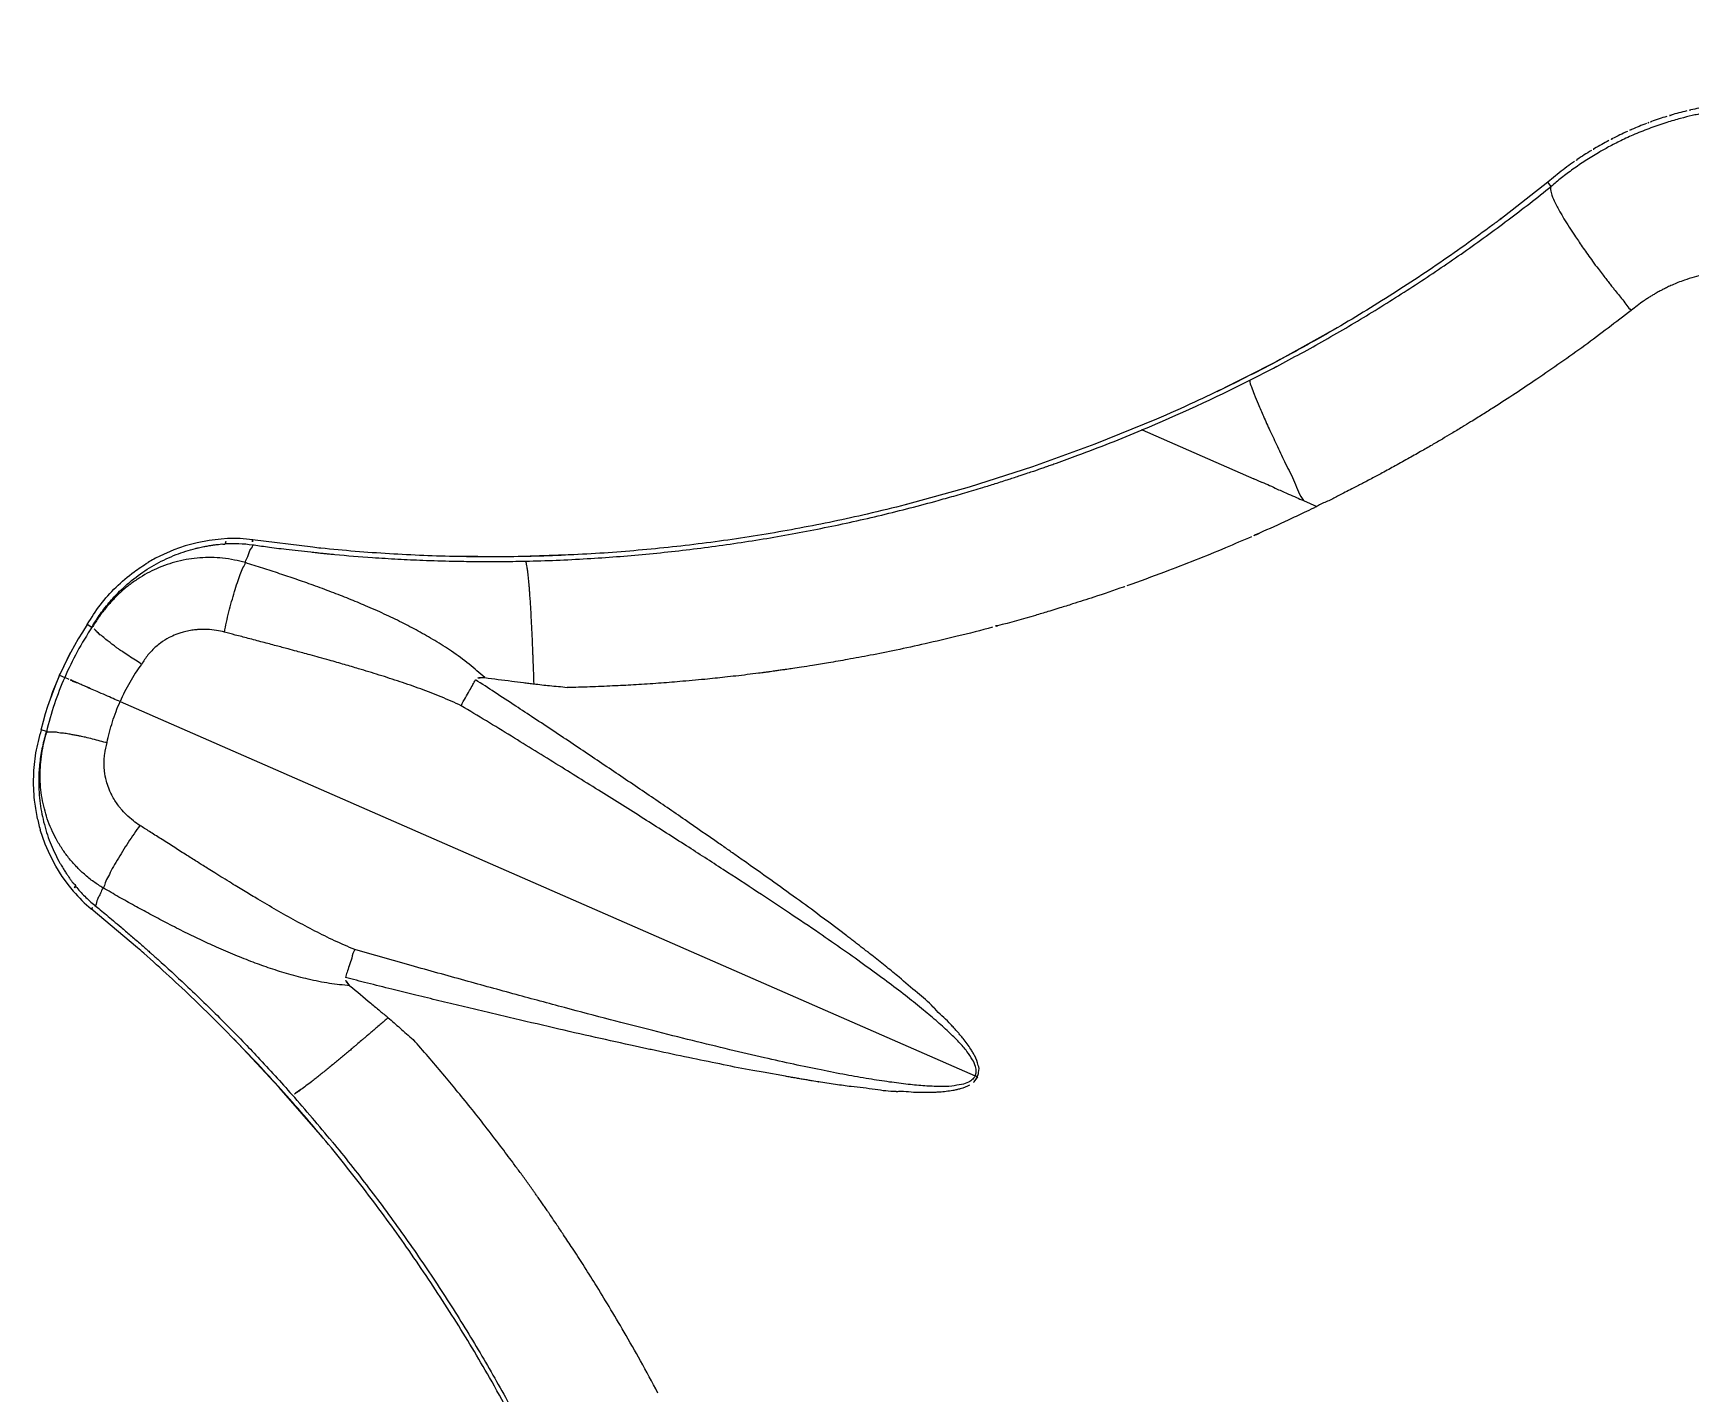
# Model space of a CAD drawing. Header units: millimetres. Extents: x 1145859089 to 1147511753, y -1047484727 to -1047247487.
# Drawn here: x 1146004652.8 to 1146004850.8, y -1047430969.7 to -1047430807.1 of the extents above; entities that cross this region are included whole.
import ezdxf
from ezdxf.xclip import XClip

# ---------------------------------------------------------------- set-up
doc = ezdxf.new("R2010")
doc.units = ezdxf.units.MM
doc.header["$LTSCALE"] = 100
doc.header["$MEASUREMENT"] = 0
doc.header["$XCLIPFRAME"] = 2
doc.layers.get('0').update_dxf_attribs({"linetype": 'CONTINUOUS'})
doc.layers.add('XREF', color=135, linetype='CONTINUOUS')
doc.layers.add('단지배치도$0$W240910', color=135, linetype='CONTINUOUS')

# ---------------------------------------------------------------- blocks, each defined once
blk = doc.blocks.new('단지배치도$0$zw$9902')
at = {"layer": '단지배치도$0$W240910', "linetype": 'ByBlock', "ltscale": 20}
for p, q in [((66694.29, -59454.5), (66692.91, -59455.64)), ((66692.91, -59455.64), (66687.18, -59460.11)), ((66693.32, -59456.13), (66692.91, -59455.64)), ((66693.32, -59456.13), (66693.32, -59456.14)), ((66667.38, -59473.24), (66660.45, -59477.09)), ((66660.45, -59477.09), (66653.37, -59480.66)), ((66646.15, -59483.94), (66638.81, -59486.94)), ((66644.44, -59485.22), (66644.43, -59485.22)), ((66644.44, -59485.22), (66657.78, -59491.06)), ((66638.81, -59486.94), (66631.36, -59489.65)), ((66631.36, -59489.65), (66623.8, -59492.06)), ((66623.8, -59492.06), (66616.15, -59494.17)), ((66658.76, -59491.49), (66657.78, -59491.06)), ((66619.68, -59493.76), (66620.2, -59493.62)), ((66663.74, -59493.67), (66665.34, -59494.36)), ((66665.36, -59494.35), (66665.34, -59494.36)), ((66528.75, -59499.56), (66527.1, -59500.29)), ((66530.13, -59499.08), (66528.75, -59499.56)), ((66531.54, -59498.71), (66530.13, -59499.08)), ((66532.98, -59498.43), (66531.54, -59498.71)), ((66534.43, -59498.26), (66532.98, -59498.43)), ((66535.18, -59498.21), (66534.43, -59498.26)), ((66535.18, -59498.21), (66535.18, -59498.21)), ((66538.18, -59498.36), (66538.18, -59498.36)), ((66545.35, -59499.25), (66538.18, -59498.36)), ((66569.08, -59500.37), (66561.16, -59500.31)), ((66577.01, -59500.12), (66569.08, -59500.37)), ((66517.83, -59509.38), (66517.35, -59510.17)), ((66518.42, -59508.47), (66517.83, -59509.38)), ((66518.98, -59508.81), (66518.42, -59508.47)), ((66518.98, -59508.81), (66519.03, -59508.76)), ((66519.05, -59508.74), (66519.03, -59508.76)), ((66519.06, -59508.72), (66519.05, -59508.74)), ((66519.08, -59508.71), (66519.06, -59508.72)), ((66519.08, -59508.71), (66519.08, -59508.71)), ((66519.09, -59508.71), (66519.08, -59508.71)), ((66519.1, -59508.72), (66519.09, -59508.71)), ((66516, -59512.66), (66516.42, -59511.83)), ((66516.45, -59511.78), (66516.03, -59512.6)), ((66516.89, -59510.97), (66516.45, -59511.78)), ((66517.35, -59510.17), (66516.89, -59510.97)), ((66515.21, -59514.33), (66515.6, -59513.49)), ((66515.62, -59513.43), (66515.23, -59514.27)), ((66515.6, -59513.49), (66516, -59512.66)), ((66516.03, -59512.6), (66515.62, -59513.43)), ((66514.32, -59516.49), (66514.66, -59515.63)), ((66514.68, -59515.58), (66514.34, -59516.44)), ((66514.66, -59515.63), (66515.01, -59514.78)), ((66515.04, -59514.73), (66514.68, -59515.58)), ((66515.01, -59514.78), (66515.12, -59514.53)), ((66515.12, -59514.53), (66515.04, -59514.73)), ((66515.23, -59514.27), (66515.12, -59514.53)), ((66515.12, -59514.53), (66515.21, -59514.33)), ((66515.12, -59514.53), (66515.72, -59514.79)), ((66515.12, -59514.53), (66515.72, -59514.79)), ((66516.25, -59515.02), (66515.72, -59514.79)), ((66516.25, -59515.02), (66515.72, -59514.79)), ((66513.71, -59518.24), (66514.01, -59517.36)), ((66514.01, -59517.36), (66514.32, -59516.49)), ((66514.34, -59516.44), (66514.03, -59517.31)), ((66522.34, -59517.68), (66624.52, -59562.38)), ((66522.34, -59517.68), (66624.52, -59562.38)), ((66575.79, -59516.01), (66575.75, -59516)), ((66576.11, -59516), (66575.78, -59516.01)), ((66513.19, -59520.01), (66513.44, -59519.12)), ((66513.44, -59519.12), (66513.71, -59518.24)), ((66512.91, -59521.06), (66513.19, -59520.01)), ((66513.54, -59521.24), (66512.91, -59521.06)), ((66513.53, -59521.36), (66513.54, -59521.34)), ((66513.54, -59521.38), (66513.53, -59521.36)), ((66513.54, -59521.24), (66513.54, -59521.31)), ((66513.54, -59521.34), (66513.54, -59521.31)), ((66513.54, -59521.39), (66513.54, -59521.38)), ((66513.55, -59521.39), (66513.54, -59521.39)), ((66513.55, -59521.39), (66513.55, -59521.39)), ((66513.39, -59534.69), (66512.8, -59532.99)), ((66513.97, -59536.03), (66513.39, -59534.69)), ((66514.65, -59537.32), (66513.97, -59536.03)), ((66515.43, -59538.56), (66514.65, -59537.32)), ((66516.28, -59539.74), (66515.43, -59538.56)), ((66516.76, -59540.33), (66516.28, -59539.74)), ((66516.76, -59540.33), (66516.76, -59540.33)), ((66518.9, -59542.44), (66518.9, -59542.43)), ((66524.43, -59547.09), (66518.9, -59542.43)), ((66607.01, -59544.04), (66606, -59543.29)), ((66609.17, -59545.67), (66607.01, -59544.04)), ((66541.36, -59563.76), (66535.94, -59557.98)), ((66557.39, -59558.07), (66557.36, -59558.04)), ((66557.61, -59558.31), (66557.39, -59558.06)), ((66599.17, -59561.96), (66597.93, -59561.73)), ((66601.83, -59562.44), (66599.17, -59561.96)), ((66624.52, -59562.38), (66624.56, -59562.4)), ((66624.52, -59562.38), (66624.57, -59562.39)), ((66624.56, -59562.4), (66624.61, -59562.42)), ((66624.57, -59562.39), (66624.61, -59562.41)), ((66624.61, -59562.41), (66624.65, -59562.43)), ((66624.61, -59562.42), (66624.65, -59562.43)), ((66624.65, -59562.43), (66624.78, -59562.49)), ((66624.65, -59562.43), (66624.78, -59562.49)), ((66546.55, -59569.75), (66541.36, -59563.76))]:
    blk.add_line(p, q, dxfattribs=at)
at = {"layer": '단지배치도$0$W240910'}
blk.add_arc((56404.25, -57219.78, 0), 12756.72, 322.50733, 9.110085, dxfattribs=at)
at = {"layer": '단지배치도$0$W240910', "linetype": 'ByBlock', "ltscale": 20}
for centre, radius, start, end in [((66718.98, -59486), 40.02, 110.4781, 110.8788), ((66718.97, -59485.96), 39.98, 110.0049, 110.4781), ((66719, -59486.04), 40.06, 107.217, 110.0042), ((66719.01, -59486.08), 40.1, 106.4599, 107.2175), ((66719, -59486.06), 40.08, 103.6623, 106.4601), ((66718.99, -59486), 40.02, 102.9668, 103.6618), ((66718.96, -59485.88), 39.9, 100.1428, 102.9686), ((66718.97, -59486), 40.01, 117.2585, 117.9356), ((66719, -59486.05), 40.07, 114.4345, 117.258), ((66719.01, -59486.08), 40.11, 113.6391, 114.4349), ((66719.01, -59486.07), 40.09, 110.8794, 113.6394), ((66719.12, -59486.22), 40.28, 121.4177, 124.2909), ((66718.94, -59485.94), 39.95, 120.7755, 121.4146), ((66718.92, -59485.9), 39.9, 117.9338, 120.7753), ((66719.06, -59486.15), 40.19, 124.8375, 128.0389), ((66719.29, -59486.48), 40.59, 124.2879, 124.8438), ((66566.02, -59297.94), 203.03, 296.7226, 297.7472), ((66567.11, -59300.11), 200.61, 292.6686, 296.7206), ((66565.36, -59296.43), 204.69, 290.4185, 292.7278), ((66535.91, -59514.22), 16.03, 81.8494, 92.6211), ((66535.96, -59518.24), 20.02, 116.2724, 120.8883), ((66566.33, -59299.36), 201.59, 271.2646, 273.3564), ((66630.52, -59469.92), 36.03, 288.9947, 289.6625), ((66551.18, -59530.3), 38.71, 146.1771, 151.3432), ((66551.01, -59530.22), 38.51, 151.3326, 156.3861), ((66551, -59530.23), 38.51, 156.3673, 161.4208), ((66551.19, -59530.3), 38.71, 161.4102, 166.5763), ((66532, -59527.31), 20.02, 191.8651, 196.481), ((66529.01, -59530), 16.03, 220.1322, 230.904), ((66391.89, -59698.19), 201.59, 39.397, 41.4888)]:
    blk.add_arc(centre, radius, start, end, dxfattribs=at)
for points, knots in [([(66718.78, -59446.7), (66717.82, -59446.7), (66715.81, -59446.78), (66713.5, -59447.05), (66712.01, -59447.3), (66711.36, -59447.42), (66710.8, -59447.54), (66709.92, -59447.73), (66708.69, -59448.03), (66707.04, -59448.51), (66705.85, -59448.91), (66705.22, -59449.15)], [0, 0, 0, 0, 2.881319, 6.031147, 6.947928, 7.421278, 8.001605, 8.688921, 10.100092, 11.819439, 13.847041, 13.847041, 13.847041, 13.847041]), ([(66705.22, -59449.15), (66704.58, -59449.39), (66703.37, -59449.87), (66701.69, -59450.64), (66700.25, -59451.38), (66698.83, -59452.18), (66697.41, -59453.06), (66695.94, -59454.06), (66694.58, -59455.09), (66693.73, -59455.79), (66693.32, -59456.14)], [0, 0, 0, 0, 2.059288, 3.899753, 5.5213, 6.923845, 8.779453, 10.55639, 12.254625, 13.874128, 13.874128, 13.874128, 13.874128]), ([(66660.54, -59477.63), (66662.48, -59476.61), (66666.31, -59474.52), (66671.96, -59471.19), (66677.49, -59467.68), (66682.9, -59464.01), (66688.19, -59460.17), (66691.62, -59457.5), (66693.32, -59456.13)], [0, 0, 0, 0, 6.553541, 13.107395, 19.657698, 26.199822, 32.731156, 39.253913, 39.253913, 39.253913, 39.253913]), ([(66693.32, -59456.14), (66693.24, -59456.24), (66693.24, -59456.63), (66693.43, -59457.28), (66693.84, -59458.22), (66694.39, -59459.23), (66695.01, -59460.27), (66695.61, -59461.23), (66696.18, -59462.08), (66696.69, -59462.84), (66697.17, -59463.53), (66697.7, -59464.28), (66698.31, -59465.09), (66698.69, -59465.69), (66698.94, -59465.95)], [0, 0, 0, 0, 0.386577, 1.061927, 2.075916, 3.430424, 4.511722, 5.705098, 6.82224, 7.590985, 8.436215, 9.358547, 10.356819, 11.46101, 11.46101, 11.46101, 11.46101]), ([(66687.36, -59459.97), (66687.03, -59460.23), (66684.47, -59462.14), (66679.62, -59465.6), (66672.66, -59470.14), (66665.52, -59474.38), (66658.21, -59478.33), (66651.73, -59481.46), (66647.69, -59483.3), (66646.15, -59483.94)], [0, 0, 0, 0, 1.268591, 9.572434, 17.876043, 26.179379, 34.482432, 42.785216, 47.783932, 47.783932, 47.783932, 47.783932]), ([(66698.94, -59465.95), (66699.12, -59466.15), (66699.39, -59466.57), (66699.82, -59467.11), (66700.19, -59467.6), (66700.52, -59468.02), (66701.07, -59468.71), (66701.89, -59469.65), (66702.48, -59470.61), (66702.9, -59470.95)], [0, 0, 0, 0, 0.785509, 1.485574, 2.097317, 2.619131, 3.08624, 4.748278, 6.376057, 6.376057, 6.376057, 6.376057]), ([(66716.6, -59466.15), (66716.45, -59466.15), (66716.04, -59466.14), (66715.26, -59466.17), (66714.16, -59466.24), (66713.11, -59466.37), (66712.21, -59466.53), (66710.99, -59466.79), (66709.74, -59467.15), (66708.49, -59467.61), (66707.81, -59467.9), (66707.24, -59468.16), (66706.77, -59468.4), (66706.32, -59468.63), (66705.92, -59468.85), (66705.51, -59469.09), (66705.13, -59469.32), (66704.74, -59469.57), (66704.23, -59469.92), (66703.61, -59470.37), (66703.13, -59470.76), (66702.9, -59470.95)], [0, 0, 0, 0, 0.447889, 1.227569, 2.33458, 3.761479, 4.417731, 5.072633, 7.479468, 8.321554, 9.059096, 9.691757, 10.219254, 10.641465, 11.188179, 11.598801, 12.056191, 12.53337, 12.98429, 13.920151, 14.827012, 14.827012, 14.827012, 14.827012]), ([(66702.9, -59470.95), (66701.05, -59472.35), (66697.36, -59475.19), (66691.86, -59479.03), (66687.75, -59481.73), (66685.34, -59483.26), (66684.42, -59483.83), (66683.61, -59484.33), (66682.6, -59484.94), (66681.84, -59485.41), (66681.41, -59485.66)], [0, 0, 0, 0, 6.970844, 13.960153, 20.130537, 21.704696, 22.517268, 23.38058, 24.5609, 26.059001, 26.059001, 26.059001, 26.059001]), ([(66657.31, -59479.29), (66657.31, -59479.57), (66657.51, -59480.13), (66657.86, -59481.07), (66658.35, -59482.23), (66658.98, -59483.68), (66659.75, -59485.38), (66660.64, -59487.27), (66661.27, -59488.59), (66661.59, -59489.27)], [0, 0, 0, 0, 0.826395, 1.745737, 3.011497, 4.60525, 6.488135, 8.602852, 10.877877, 10.877877, 10.877877, 10.877877]), ([(66681.41, -59485.66), (66681.05, -59485.88), (66680.28, -59486.34), (66679.04, -59487.06), (66677.67, -59487.85), (66676.13, -59488.72), (66674.55, -59489.6), (66673.16, -59490.35), (66672.1, -59490.92), (66671.37, -59491.31), (66670.84, -59491.59), (66670.35, -59491.84), (66669.93, -59492.06), (66669.36, -59492.35), (66668.69, -59492.71), (66668.1, -59492.96), (66667.81, -59493.14)], [0, 0, 0, 0, 1.265254, 2.693625, 4.284414, 6.036974, 7.976404, 9.718938, 10.766561, 11.591929, 12.194976, 12.575584, 13.246166, 13.62651, 14.499451, 15.521988, 15.521988, 15.521988, 15.521988]), ([(66620.2, -59493.62), (66620.53, -59493.52), (66621.21, -59493.34), (66622.23, -59493.05), (66623.27, -59492.74), (66624.34, -59492.43), (66625.55, -59492.06), (66626.96, -59491.62), (66628.45, -59491.15), (66629.75, -59490.72), (66630.73, -59490.39), (66631.43, -59490.16), (66631.98, -59489.97), (66632.5, -59489.79), (66633.05, -59489.6), (66633.63, -59489.39), (66634.87, -59488.95), (66635.92, -59488.57), (66636.77, -59488.26)], [0, 0, 0, 0, 1.037321, 2.099868, 3.187633, 4.3006, 5.438746, 6.993786, 8.715072, 10.120908, 11.0973, 11.829743, 12.31834, 12.85877, 13.470586, 14.082351, 14.694073, 17.418788, 17.418788, 17.418788, 17.418788]), ([(66661.59, -59489.27), (66661.95, -59490.01), (66662.74, -59491.42), (66663.22, -59493.04), (66663.74, -59493.67)], [0, 0, 0, 0, 2.444196, 4.888729, 4.888729, 4.888729, 4.888729]), ([(66658.75, -59491.48), (66659.39, -59491.69), (66660.42, -59492.24), (66661.81, -59492.82), (66662.86, -59493.28), (66663.45, -59493.54), (66663.74, -59493.67)], [0, 0, 0, 0, 1.999883, 3.490576, 4.503334, 5.445999, 5.445999, 5.445999, 5.445999]), ([(66578.13, -59500.6), (66580.47, -59500.46), (66585.16, -59500.1), (66592.18, -59499.32), (66599.16, -59498.29), (66606.08, -59497.03), (66612.92, -59495.53), (66617.44, -59494.38), (66619.68, -59493.76)], [0, 0, 0, 0, 7.03896, 14.10801, 21.174538, 28.209375, 35.209065, 42.188337, 42.188337, 42.188337, 42.188337]), ([(66667.81, -59493.14), (66667.43, -59493.38), (66666.6, -59493.76), (66665.74, -59494.09), (66665.36, -59494.35)], [0, 0, 0, 0, 1.361949, 2.732032, 2.732032, 2.732032, 2.732032]), ([(66616.27, -59494.14), (66614.72, -59494.54), (66610.5, -59495.57), (66603.57, -59497.01), (66595.47, -59498.36), (66587.32, -59499.37), (66579.14, -59500.05), (66570.93, -59500.4), (66562.72, -59500.41), (66554.51, -59500.08), (66548.73, -59499.61), (66545.68, -59499.29), (66545.35, -59499.25)], [0, 0, 0, 0, 4.813028, 13.021974, 21.231053, 29.440321, 37.649824, 45.859591, 54.069635, 62.279945, 70.490483, 71.478028, 71.478028, 71.478028, 71.478028]), ([(66665.34, -59494.36), (66665.2, -59494.43), (66664.7, -59494.68), (66663.55, -59495.23), (66661.4, -59496.24), (66659.61, -59497.05), (66658.46, -59497.57)], [0, 0, 0, 0, 0.462729, 1.684278, 3.813673, 7.586353, 7.586353, 7.586353, 7.586353]), ([(66657.53, -59497.98), (66656.5, -59498.42), (66654.26, -59499.4), (66651.99, -59500.32), (66650.77, -59500.8)], [0, 0, 0, 0, 3.379338, 7.331471, 7.331471, 7.331471, 7.331471]), ([(66658.46, -59497.57), (66658.26, -59497.66), (66657.95, -59497.8), (66657.64, -59497.93), (66657.53, -59497.97)], [0, 0, 0, 0, 0.674098, 1.017934, 1.017934, 1.017934, 1.017934]), ([(66526.69, -59501.22), (66527.45, -59500.81), (66528.97, -59500.09), (66530.69, -59499.55), (66531.81, -59499.27), (66532.31, -59499.17), (66532.84, -59499.07), (66533.29, -59499), (66533.7, -59498.94), (66534.1, -59498.9), (66534.49, -59498.82), (66534.81, -59498.9), (66534.93, -59498.81)], [0, 0, 0, 0, 2.590685, 5.028164, 5.406506, 6.050409, 6.549971, 7.020568, 7.41636, 7.812284, 8.19219, 8.645427, 8.645427, 8.645427, 8.645427]), ([(66534.93, -59498.81), (66535.46, -59498.77), (66536.54, -59498.77), (66537.62, -59498.87), (66538.15, -59498.95)], [0, 0, 0, 0, 1.615349, 3.231144, 3.231144, 3.231144, 3.231144]), ([(66537.31, -59501.08), (66537.32, -59500.85), (66537.53, -59500.51), (66537.75, -59499.97), (66537.85, -59499.53), (66538.34, -59499.03), (66538.15, -59498.94)], [0, 0, 0, 0, 0.678711, 1.166358, 1.692573, 2.298362, 2.298362, 2.298362, 2.298362]), ([(66538.15, -59498.94), (66538.43, -59498.98), (66539.03, -59499.07), (66539.98, -59499.2), (66541.05, -59499.34), (66542.28, -59499.49), (66543.65, -59499.65), (66544.86, -59499.78), (66545.8, -59499.88), (66546.41, -59499.95), (66546.93, -59500), (66547.44, -59500.05), (66549.28, -59500.22), (66552, -59500.44), (66555.51, -59500.66), (66558.72, -59500.81), (66561.77, -59500.9), (66564.84, -59500.94), (66567.72, -59500.95), (66569.76, -59500.92), (66570.77, -59500.89)], [0, 0, 0, 0, 0.842833, 1.804421, 2.884607, 4.083231, 5.523702, 7.025981, 7.735048, 8.349304, 8.868817, 9.293642, 9.903768, 14.416924, 17.467389, 20.452732, 24.07324, 26.614897, 29.66509, 32.71727, 32.71727, 32.71727, 32.71727]), ([(66518.42, -59508.47), (66518.92, -59507.67), (66519.92, -59506.07), (66521.82, -59503.97), (66523.76, -59502.3), (66525.11, -59501.41), (66525.69, -59501.07)], [0, 0, 0, 0, 2.821021, 5.64201, 8.463026, 10.479056, 10.479056, 10.479056, 10.479056]), ([(66518.98, -59508.81), (66519.29, -59508.26), (66519.97, -59507.19), (66521.14, -59505.69), (66522.62, -59504.12), (66524.45, -59502.58), (66525.94, -59501.63), (66526.69, -59501.22)], [0, 0, 0, 0, 1.900808, 3.804166, 5.675249, 8.373991, 10.950317, 10.950317, 10.950317, 10.950317]), ([(66537.31, -59501.08), (66536.87, -59500.97), (66535.98, -59500.73), (66534.62, -59500.54), (66533.24, -59500.45), (66531.89, -59500.49), (66530.53, -59500.65), (66529.23, -59500.91), (66527.94, -59501.3), (66526.73, -59501.77), (66525.57, -59502.35), (66524.46, -59503.01), (66523.37, -59503.78), (66522.35, -59504.64), (66521.41, -59505.58), (66520.56, -59506.57), (66519.78, -59507.61), (66519.31, -59508.34), (66519.1, -59508.72)], [0, 0, 0, 0, 1.340952, 2.779651, 4.092707, 5.504928, 6.813895, 8.196145, 9.491286, 10.841501, 12.085355, 13.375096, 14.709017, 16.085193, 17.377777, 18.694059, 19.988712, 21.289505, 21.289505, 21.289505, 21.289505]), ([(66534.8, -59509.38), (66534.88, -59508.99), (66535.05, -59508.18), (66535.34, -59506.96), (66535.66, -59505.74), (66536, -59504.57), (66536.33, -59503.49), (66536.69, -59502.55), (66536.94, -59501.73), (66537.29, -59501.3), (66537.31, -59501.07)], [0, 0, 0, 0, 1.208141, 2.475427, 3.751648, 4.985432, 6.129942, 7.146707, 8.007591, 8.695035, 8.695035, 8.695035, 8.695035]), ([(66565.9, -59514.81), (66565.29, -59514.26), (66564.03, -59513.14), (66562.02, -59511.69), (66559.97, -59510.39), (66557.98, -59509.25), (66555.97, -59508.2), (66553.88, -59507.19), (66552.1, -59506.41), (66550.69, -59505.81), (66549.68, -59505.4), (66548.65, -59504.99), (66547.6, -59504.59), (66546.51, -59504.18), (66545.11, -59503.67), (66543.41, -59503.07), (66541.39, -59502.39), (66539.37, -59501.72), (66537.99, -59501.32), (66537.31, -59501.08)], [0, 0, 0, 0, 2.462915, 5.043509, 7.428788, 9.732127, 11.929211, 14.247328, 16.687768, 17.75166, 18.838286, 19.947814, 21.080417, 22.236273, 23.415554, 25.568459, 27.652234, 29.781936, 31.958689, 31.958689, 31.958689, 31.958689]), ([(66571.04, -59502.09), (66571.02, -59501.94), (66570.99, -59501.66), (66570.9, -59501.27), (66570.88, -59500.98), (66570.77, -59500.89)], [0, 0, 0, 0, 0.461746, 0.831383, 1.231302, 1.231302, 1.231302, 1.231302]), ([(66650.77, -59500.8), (66649.56, -59501.28), (66646.86, -59502.33), (66644.14, -59503.31), (66642.64, -59503.85)], [0, 0, 0, 0, 3.899777, 8.674294, 8.674294, 8.674294, 8.674294]), ([(66571.34, -59505.4), (66571.32, -59505.19), (66571.3, -59504.79), (66571.25, -59504.2), (66571.2, -59503.56), (66571.13, -59502.85), (66571.07, -59502.34), (66571.04, -59502.09)], [0, 0, 0, 0, 0.63209, 1.19498, 1.758934, 2.578088, 3.319001, 3.319001, 3.319001, 3.319001]), ([(66642.25, -59503.99), (66641.06, -59504.4), (66639.03, -59505.1), (66636.98, -59505.75), (66636.13, -59506.02)], [0, 0, 0, 0, 3.778817, 6.443024, 6.443024, 6.443024, 6.443024]), ([(66571.61, -59510.39), (66571.6, -59510.18), (66571.58, -59509.79), (66571.55, -59509.19), (66571.52, -59508.58), (66571.48, -59507.74), (66571.42, -59506.68), (66571.37, -59505.82), (66571.34, -59505.4)], [0, 0, 0, 0, 0.608735, 1.196476, 1.804823, 2.430024, 3.712517, 4.999051, 4.999051, 4.999051, 4.999051]), ([(66636.13, -59506.02), (66635.63, -59506.18), (66634.97, -59506.39), (66633.99, -59506.69), (66633.02, -59506.99), (66630.7, -59507.67), (66628.69, -59508.24), (66627.18, -59508.64)], [0, 0, 0, 0, 1.577622, 2.073716, 3.079791, 4.638275, 9.333782, 9.333782, 9.333782, 9.333782]), ([(66519.96, -59509.69), (66519.81, -59509.61), (66519.61, -59509.37), (66519.31, -59509.07), (66519.11, -59508.85), (66519.1, -59508.72)], [0, 0, 0, 0, 0.515784, 0.895389, 1.311072, 1.311072, 1.311072, 1.311072]), ([(66524.89, -59513.23), (66524.68, -59513.04), (66524.16, -59512.72), (66523.41, -59512.25), (66522.72, -59511.8), (66522.22, -59511.44), (66521.82, -59511.15), (66521.45, -59510.87), (66521.01, -59510.53), (66520.49, -59510.17), (66520.18, -59509.8), (66519.96, -59509.69)], [0, 0, 0, 0, 0.84973, 1.811822, 2.679155, 3.297572, 3.677517, 4.151084, 4.689359, 5.34023, 6.073727, 6.073727, 6.073727, 6.073727]), ([(66534.8, -59509.38), (66534.5, -59509.29), (66533.81, -59509.16), (66532.81, -59509.05), (66531.98, -59509.05), (66531.31, -59509.1), (66530.72, -59509.18), (66530.08, -59509.32), (66529.5, -59509.49), (66528.88, -59509.71), (66528.09, -59510.07), (66527.3, -59510.57), (66526.62, -59511.11), (66526.12, -59511.59), (66525.51, -59512.26), (66525.15, -59512.85), (66524.89, -59513.23)], [0, 0, 0, 0, 0.950726, 2.088541, 3.021138, 3.439598, 4.08209, 4.809872, 5.399123, 5.910074, 6.775343, 7.994087, 8.693267, 9.382521, 10.069396, 11.434856, 11.434856, 11.434856, 11.434856]), ([(66563.1, -59518.18), (66562.32, -59517.8), (66560.71, -59517.1), (66558.27, -59516.16), (66555.79, -59515.3), (66553.31, -59514.5), (66551.38, -59513.91), (66549.99, -59513.5), (66549.13, -59513.25), (66548.24, -59513), (66547.24, -59512.71), (66546.17, -59512.42), (66545.12, -59512.13), (66544.22, -59511.88), (66543.34, -59511.64), (66542.29, -59511.36), (66540.92, -59510.99), (66539.34, -59510.57), (66537.7, -59510.14), (66536.18, -59509.74), (66535.24, -59509.5), (66534.8, -59509.38)], [0, 0, 0, 0, 2.620047, 5.238556, 7.857918, 10.475204, 13.057656, 13.917577, 14.813958, 15.746831, 16.716323, 17.933294, 19.060369, 19.989619, 20.720958, 21.807982, 23.260058, 24.950962, 26.740095, 28.317811, 29.673642, 29.673642, 29.673642, 29.673642]), ([(66626.59, -59508.8), (66625.2, -59509.19), (66622.5, -59509.85), (66618.66, -59510.76), (66615.18, -59511.51), (66612.1, -59512.13), (66609.4, -59512.63), (66607.1, -59513.03), (66605.26, -59513.33), (66603.84, -59513.56), (66602.82, -59513.71), (66602.11, -59513.81), (66601.56, -59513.89), (66601.07, -59513.96), (66600.48, -59514.04), (66599.94, -59514.12), (66599.44, -59514.19), (66599.02, -59514.24), (66598.31, -59514.33), (66597.27, -59514.46), (66595.93, -59514.63), (66595.03, -59514.71), (66594.59, -59514.77)], [0, 0, 0, 0, 4.356619, 8.311592, 11.863963, 15.01231, 17.754917, 20.089936, 22.015532, 23.363235, 24.395181, 25.10987, 25.506331, 26.068293, 26.60025, 27.274247, 27.711141, 28.128603, 28.526656, 29.883783, 31.24589, 32.588293, 32.588293, 32.588293, 32.588293]), ([(66571.8, -59515.56), (66571.79, -59515.14), (66571.76, -59514.28), (66571.72, -59513.24), (66571.69, -59512.44), (66571.67, -59511.96), (66571.65, -59511.43), (66571.63, -59510.92), (66571.62, -59510.53), (66571.61, -59510.39)], [0, 0, 0, 0, 1.260417, 2.580742, 3.129728, 3.651886, 4.0175, 4.745857, 5.177531, 5.177531, 5.177531, 5.177531]), ([(66524.89, -59513.23), (66524.37, -59513.91), (66523.46, -59515.37), (66522.68, -59516.89), (66522.34, -59517.68)], [0, 0, 0, 0, 2.568403, 5.14271, 5.14271, 5.14271, 5.14271]), ([(66516.86, -59515.29), (66516.72, -59515.28), (66516.55, -59515.12), (66516.33, -59515.07), (66516.26, -59515.08)], [0, 0, 0, 0, 0.4325309, 0.6424954, 0.6424954, 0.6424954, 0.6424954]), ([(66516.86, -59515.29), (66516.76, -59515.19), (66516.53, -59515.17), (66516.34, -59515.04), (66516.3, -59514.98)], [0, 0, 0, 0, 0.4325309, 0.6424954, 0.6424954, 0.6424954, 0.6424954]), ([(66522.34, -59517.68), (66522.06, -59517.56), (66521.48, -59517.31), (66520.57, -59516.91), (66519.66, -59516.51), (66518.81, -59516.14), (66518.14, -59515.85), (66517.62, -59515.61), (66517.22, -59515.47), (66517, -59515.3), (66516.86, -59515.29)], [0, 0, 0, 0, 0.888079, 1.897213, 2.997408, 3.850552, 4.691672, 5.183893, 5.56457, 5.971214, 5.971214, 5.971214, 5.971214]), ([(66522.34, -59517.68), (66522.06, -59517.56), (66521.48, -59517.31), (66520.57, -59516.91), (66519.66, -59516.51), (66518.81, -59516.14), (66518.15, -59515.84), (66517.62, -59515.62), (66517.24, -59515.43), (66516.96, -59515.38), (66516.86, -59515.29)], [0, 0, 0, 0, 0.888079, 1.897213, 2.997408, 3.850552, 4.691672, 5.183893, 5.56457, 5.971214, 5.971214, 5.971214, 5.971214]), ([(66563.1, -59518.18), (66563.21, -59517.83), (66563.63, -59517.26), (66564.06, -59516.4), (66564.46, -59515.69), (66564.7, -59515.27), (66564.81, -59515.08)], [0, 0, 0, 0, 1.097384, 2.068671, 2.884035, 3.531905, 3.531905, 3.531905, 3.531905]), ([(66565.9, -59514.81), (66565.68, -59514.78), (66565.3, -59514.76), (66564.89, -59514.93), (66564.81, -59515.08)], [0, 0, 0, 0, 0.64244, 1.162556, 1.162556, 1.162556, 1.162556]), ([(66593.89, -59534.62), (66592.53, -59533.69), (66589.78, -59531.75), (66585.49, -59528.83), (66581.8, -59526.34), (66578.77, -59524.3), (66576.47, -59522.76), (66574.14, -59521.21), (66571.85, -59519.69), (66569.5, -59518.13), (66567.17, -59516.62), (66565.57, -59515.56), (66564.81, -59515.08)], [0, 0, 0, 0, 4.920026, 10.105142, 15.555833, 18.290327, 21.053353, 23.86343, 26.697012, 29.293562, 32.325258, 35.031877, 35.031877, 35.031877, 35.031877]), ([(66565.9, -59514.81), (66566.97, -59514.95), (66568.52, -59515.15), (66570.28, -59515.37), (66571.17, -59515.49), (66571.59, -59515.54), (66571.8, -59515.56)], [0, 0, 0, 0, 3.260077, 4.675784, 5.316948, 5.948888, 5.948888, 5.948888, 5.948888]), ([(66571.8, -59515.56), (66572.42, -59515.63), (66573.73, -59515.81), (66575.06, -59515.87), (66575.75, -59516)], [0, 0, 0, 0, 1.871049, 3.972683, 3.972683, 3.972683, 3.972683]), ([(66581.53, -59515.8), (66580.62, -59515.84), (66578.82, -59515.93), (66577.01, -59515.97), (66576.11, -59516)], [0, 0, 0, 0, 2.717182, 5.419443, 5.419443, 5.419443, 5.419443]), ([(66586.68, -59515.49), (66585.78, -59515.56), (66584.06, -59515.67), (66582.35, -59515.77), (66581.53, -59515.8)], [0, 0, 0, 0, 2.696224, 5.157327, 5.157327, 5.157327, 5.157327]), ([(66592.2, -59515.02), (66591.2, -59515.1), (66589.36, -59515.29), (66587.52, -59515.43), (66586.68, -59515.49)], [0, 0, 0, 0, 3.009942, 5.542552, 5.542552, 5.542552, 5.542552]), ([(66594.59, -59514.77), (66594.2, -59514.82), (66593.4, -59514.89), (66592.61, -59514.99), (66592.2, -59515.02)], [0, 0, 0, 0, 1.16775, 2.404075, 2.404075, 2.404075, 2.404075]), ([(66520.8, -59522.58), (66520.94, -59521.74), (66521.4, -59520.08), (66521.99, -59518.47), (66522.34, -59517.68)], [0, 0, 0, 0, 2.568403, 5.14271, 5.14271, 5.14271, 5.14271]), ([(66624.18, -59560.46), (66623.95, -59560.14), (66623.5, -59559.38), (66622.51, -59558.29), (66621.28, -59557.06), (66619.78, -59555.73), (66618.05, -59554.29), (66616.1, -59552.72), (66613.89, -59551.05), (66611.43, -59549.25), (66608.72, -59547.33), (66605.67, -59545.21), (66602.24, -59542.89), (66598.42, -59540.36), (66594.31, -59537.68), (66589.89, -59534.82), (66585.14, -59531.8), (66580.06, -59528.61), (66574.68, -59525.26), (66569, -59521.75), (66565.11, -59519.38), (66563.1, -59518.18)], [0, 0, 0, 0, 1.177409, 2.643447, 4.392353, 6.402399, 8.652648, 11.147844, 13.918543, 16.968362, 20.285919, 23.871662, 28.126176, 32.706012, 37.611441, 42.842664, 48.503904, 54.503192, 60.84036, 67.513769, 74.523857, 74.523857, 74.523857, 74.523857]), ([(66512.91, -59521.06), (66512.67, -59521.97), (66512.17, -59523.79), (66511.92, -59526.61), (66512.01, -59529.17), (66512.27, -59530.77), (66512.41, -59531.42)], [0, 0, 0, 0, 2.821021, 5.64201, 8.463026, 10.479056, 10.479056, 10.479056, 10.479056]), ([(66513.54, -59521.24), (66513.35, -59521.84), (66513.03, -59523.07), (66512.72, -59524.94), (66512.57, -59527.1), (66512.68, -59529.48), (66513, -59531.22), (66513.21, -59532.05)], [0, 0, 0, 0, 1.900808, 3.804166, 5.675249, 8.373991, 10.950317, 10.950317, 10.950317, 10.950317]), ([(66520.31, -59539.95), (66519.94, -59539.7), (66519.15, -59539.21), (66518.09, -59538.34), (66517.08, -59537.39), (66516.2, -59536.37), (66515.39, -59535.26), (66514.7, -59534.12), (66514.11, -59532.92), (66513.64, -59531.71), (66513.27, -59530.47), (66513, -59529.2), (66512.83, -59527.88), (66512.78, -59526.55), (66512.82, -59525.22), (66512.97, -59523.92), (66513.21, -59522.64), (66513.43, -59521.8), (66513.55, -59521.39)], [0, 0, 0, 0, 1.340952, 2.779651, 4.092707, 5.504928, 6.813895, 8.196145, 9.491286, 10.841501, 12.085355, 13.375096, 14.709017, 16.085193, 17.377777, 18.694059, 19.988712, 21.289505, 21.289505, 21.289505, 21.289505]), ([(66514.86, -59521.36), (66514.69, -59521.3), (66514.38, -59521.33), (66513.96, -59521.31), (66513.67, -59521.31), (66513.55, -59521.39)], [0, 0, 0, 0, 0.515784, 0.895389, 1.311072, 1.311072, 1.311072, 1.311072]), ([(66520.8, -59522.58), (66520.52, -59522.55), (66519.93, -59522.39), (66519.07, -59522.16), (66518.28, -59521.96), (66517.67, -59521.83), (66517.19, -59521.73), (66516.73, -59521.65), (66516.19, -59521.56), (66515.56, -59521.43), (66515.08, -59521.45), (66514.86, -59521.36)], [0, 0, 0, 0, 0.84973, 1.811822, 2.679155, 3.297572, 3.677517, 4.151084, 4.689359, 5.34023, 6.073727, 6.073727, 6.073727, 6.073727]), ([(66524.7, -59532.47), (66524.43, -59532.31), (66523.87, -59531.89), (66523.1, -59531.23), (66522.54, -59530.62), (66522.13, -59530.1), (66521.79, -59529.61), (66521.45, -59529.05), (66521.18, -59528.5), (66520.93, -59527.9), (66520.66, -59527.07), (66520.48, -59526.16), (66520.42, -59525.29), (66520.43, -59524.6), (66520.51, -59523.69), (66520.7, -59523.03), (66520.8, -59522.58)], [0, 0, 0, 0, 0.950726, 2.088541, 3.021138, 3.439598, 4.08209, 4.809872, 5.399123, 5.910074, 6.775343, 7.994087, 8.693267, 9.382521, 10.069396, 11.434856, 11.434856, 11.434856, 11.434856]), ([(66513.21, -59532.05), (66513.42, -59532.89), (66513.92, -59534.49), (66514.69, -59536.13), (66515.25, -59537.14), (66515.51, -59537.57), (66515.8, -59538.03), (66516.05, -59538.41), (66516.29, -59538.75), (66516.53, -59539.07), (66516.74, -59539.41), (66517.01, -59539.59), (66517.03, -59539.74)], [0, 0, 0, 0, 2.590685, 5.028164, 5.406506, 6.050409, 6.549971, 7.020568, 7.41636, 7.812284, 8.19219, 8.645427, 8.645427, 8.645427, 8.645427]), ([(66524.7, -59532.47), (66524.47, -59532.8), (66523.99, -59533.47), (66523.3, -59534.51), (66522.62, -59535.57), (66521.99, -59536.61), (66521.42, -59537.59), (66520.97, -59538.5), (66520.54, -59539.23), (66520.46, -59539.78), (66520.31, -59539.95)], [0, 0, 0, 0, 1.208141, 2.475427, 3.751648, 4.985432, 6.129942, 7.146707, 8.007591, 8.695035, 8.695035, 8.695035, 8.695035]), ([(66550.37, -59547.28), (66549.56, -59546.96), (66547.96, -59546.26), (66545.61, -59545.1), (66543.3, -59543.86), (66541.03, -59542.59), (66539.29, -59541.57), (66538.04, -59540.83), (66537.28, -59540.36), (66536.48, -59539.88), (66535.59, -59539.34), (66534.65, -59538.76), (66533.72, -59538.18), (66532.94, -59537.69), (66532.16, -59537.2), (66531.24, -59536.62), (66530.04, -59535.87), (66528.66, -59534.99), (66527.23, -59534.08), (66525.91, -59533.24), (66525.08, -59532.71), (66524.7, -59532.47)], [0, 0, 0, 0, 2.620047, 5.238556, 7.857918, 10.475204, 13.057656, 13.917577, 14.813958, 15.746831, 16.716323, 17.933294, 19.060369, 19.989619, 20.720958, 21.807982, 23.260058, 24.950962, 26.740095, 28.317811, 29.673642, 29.673642, 29.673642, 29.673642]), ([(66606, -59543.29), (66605.07, -59542.55), (66603.07, -59541.16), (66600.02, -59538.93), (66597.71, -59537.3), (66596.23, -59536.26), (66595.65, -59535.85), (66595.07, -59535.44), (66594.48, -59535.03), (66594.09, -59534.75), (66593.89, -59534.62)], [0, 0, 0, 0, 3.540286, 7.316158, 11.327899, 12.029319, 12.736871, 13.450556, 14.170375, 14.89633, 14.89633, 14.89633, 14.89633]), ([(66517.03, -59539.74), (66517.36, -59540.16), (66518.1, -59540.95), (66518.9, -59541.67), (66519.32, -59542.01)], [0, 0, 0, 0, 1.615349, 3.231144, 3.231144, 3.231144, 3.231144]), ([(66520.31, -59539.94), (66520.15, -59540.11), (66520.05, -59540.5), (66519.79, -59541.02), (66519.54, -59541.39), (66519.5, -59542.1), (66519.31, -59542.02)], [0, 0, 0, 0, 0.678711, 1.166358, 1.692573, 2.298362, 2.298362, 2.298362, 2.298362]), ([(66549.8, -59551.62), (66548.98, -59551.54), (66547.31, -59551.38), (66544.88, -59550.88), (66542.53, -59550.27), (66540.34, -59549.58), (66538.2, -59548.81), (66536.04, -59547.96), (66534.26, -59547.19), (66532.87, -59546.56), (66531.88, -59546.1), (66530.88, -59545.62), (66529.87, -59545.12), (66528.83, -59544.6), (66527.5, -59543.92), (66525.91, -59543.07), (66524.05, -59542.05), (66522.18, -59541.03), (66520.95, -59540.28), (66520.31, -59539.94)], [0, 0, 0, 0, 2.462915, 5.043509, 7.428788, 9.732127, 11.929211, 14.247328, 16.687768, 17.75166, 18.838286, 19.947814, 21.080417, 22.236273, 23.415554, 25.568459, 27.652234, 29.781936, 31.958689, 31.958689, 31.958689, 31.958689]), ([(66519.31, -59542.02), (66519.53, -59542.19), (66520, -59542.57), (66520.74, -59543.19), (66521.57, -59543.88), (66522.52, -59544.68), (66523.57, -59545.57), (66524.49, -59546.37), (66525.19, -59546.99), (66525.65, -59547.4), (66526.04, -59547.74), (66526.43, -59548.09), (66527.81, -59549.32), (66529.81, -59551.17), (66532.35, -59553.6), (66534.65, -59555.86), (66536.78, -59558.03), (66538.9, -59560.26), (66540.86, -59562.37), (66542.22, -59563.88), (66542.89, -59564.65)], [0, 0, 0, 0, 0.842833, 1.804421, 2.884607, 4.083231, 5.523702, 7.025981, 7.735048, 8.349304, 8.868817, 9.293642, 9.903768, 14.416924, 17.467389, 20.452732, 24.07324, 26.614897, 29.66509, 32.71727, 32.71727, 32.71727, 32.71727]), ([(66568.82, -59602.63), (66568.06, -59601.22), (66565.95, -59597.43), (66562.3, -59591.36), (66557.79, -59584.5), (66553.01, -59577.83), (66547.95, -59571.36), (66542.63, -59565.1), (66537.06, -59559.06), (66531.25, -59553.26), (66526.98, -59549.33), (66524.68, -59547.31), (66524.43, -59547.09)], [0, 0, 0, 0, 4.813028, 13.021974, 21.231053, 29.440321, 37.649824, 45.859591, 54.069635, 62.279945, 70.490483, 71.478028, 71.478028, 71.478028, 71.478028]), ([(66550.37, -59547.28), (66550.19, -59547.6), (66550.05, -59548.29), (66549.72, -59549.19), (66549.47, -59549.96), (66549.32, -59550.43), (66549.26, -59550.63)], [0, 0, 0, 0, 1.097384, 2.068671, 2.884035, 3.531905, 3.531905, 3.531905, 3.531905]), ([(66622.88, -59563.42), (66622.49, -59563.47), (66621.63, -59563.66), (66620.16, -59563.67), (66618.42, -59563.6), (66616.43, -59563.4), (66614.19, -59563.12), (66611.71, -59562.74), (66608.98, -59562.26), (66606, -59561.67), (66602.75, -59560.99), (66599.12, -59560.18), (66595.09, -59559.24), (66590.64, -59558.16), (66585.88, -59556.96), (66580.78, -59555.65), (66575.34, -59554.21), (66569.54, -59552.65), (66563.43, -59550.97), (66557, -59549.18), (66552.62, -59547.94), (66550.37, -59547.28)], [0, 0, 0, 0, 1.177409, 2.643447, 4.392353, 6.402399, 8.652648, 11.147844, 13.918543, 16.968362, 20.285919, 23.871662, 28.126176, 32.706012, 37.611441, 42.842664, 48.503904, 54.503192, 60.84036, 67.513769, 74.523857, 74.523857, 74.523857, 74.523857]), ([(66612.34, -59548.12), (66612.49, -59548.24), (66611.76, -59547.67), (66611.49, -59547.46), (66611, -59547.08), (66610.56, -59546.74), (66610.1, -59546.38), (66609.64, -59546.03), (66609.33, -59545.79), (66609.17, -59545.67)], [0, 0, 0, 0, 0.569251, 1.120636, 1.680537, 2.248956, 2.825898, 3.411365, 4.005361, 4.005361, 4.005361, 4.005361]), ([(66615.42, -59550.61), (66614.94, -59550.19), (66613.89, -59549.38), (66612.88, -59548.54), (66612.34, -59548.12)], [0, 0, 0, 0, 1.918188, 3.959693, 3.959693, 3.959693, 3.959693]), ([(66549.8, -59551.62), (66549.63, -59551.48), (66549.36, -59551.22), (66549.21, -59550.8), (66549.26, -59550.63)], [0, 0, 0, 0, 0.64244, 1.162556, 1.162556, 1.162556, 1.162556]), ([(66583.34, -59558.72), (66581.74, -59558.36), (66578.45, -59557.65), (66573.4, -59556.48), (66569.06, -59555.47), (66565.51, -59554.63), (66562.81, -59553.98), (66560.09, -59553.33), (66557.42, -59552.68), (66554.68, -59552.01), (66551.99, -59551.32), (66550.13, -59550.87), (66549.26, -59550.63)], [0, 0, 0, 0, 4.920026, 10.105142, 15.555833, 18.290327, 21.053353, 23.86343, 26.697012, 29.293562, 32.325258, 35.031877, 35.031877, 35.031877, 35.031877]), ([(66619.49, -59554.17), (66618.94, -59553.52), (66617.49, -59552.42), (66616.13, -59551.25), (66615.42, -59550.61)], [0, 0, 0, 0, 2.54112, 5.407961, 5.407961, 5.407961, 5.407961]), ([(66549.8, -59551.62), (66550.63, -59552.31), (66551.83, -59553.31), (66553.18, -59554.45), (66553.87, -59555.03), (66554.2, -59555.3), (66554.36, -59555.44)], [0, 0, 0, 0, 3.260077, 4.675784, 5.316948, 5.948888, 5.948888, 5.948888, 5.948888]), ([(66554.36, -59555.44), (66554.04, -59555.72), (66553.39, -59556.28), (66552.6, -59556.96), (66551.99, -59557.48), (66551.63, -59557.79), (66551.22, -59558.14), (66550.83, -59558.47), (66550.54, -59558.72), (66550.43, -59558.81)], [0, 0, 0, 0, 1.260417, 2.580742, 3.129728, 3.651886, 4.0175, 4.745857, 5.177531, 5.177531, 5.177531, 5.177531]), ([(66554.36, -59555.44), (66554.83, -59555.85), (66555.85, -59556.69), (66556.8, -59557.62), (66557.36, -59558.04)], [0, 0, 0, 0, 1.871049, 3.972683, 3.972683, 3.972683, 3.972683]), ([(66621.39, -59556.04), (66620.86, -59555.45), (66620.12, -59554.92), (66619.57, -59554.22), (66619.52, -59554.15)], [0, 0, 0, 0, 2.401318, 2.66819, 2.66819, 2.66819, 2.66819]), ([(66623.99, -59559.21), (66623.7, -59558.76), (66623.3, -59558.21), (66622.76, -59557.56), (66622.45, -59557.19), (66622.12, -59556.82), (66621.77, -59556.43), (66621.52, -59556.18), (66621.39, -59556.04)], [0, 0, 0, 0, 1.596637, 2.053013, 2.531406, 3.031997, 3.554943, 4.100383, 4.100383, 4.100383, 4.100383]), ([(66550.43, -59558.81), (66550.27, -59558.95), (66549.97, -59559.2), (66549.51, -59559.59), (66549.04, -59559.98), (66548.4, -59560.52), (66547.58, -59561.19), (66546.91, -59561.73), (66546.58, -59562)], [0, 0, 0, 0, 0.608735, 1.196476, 1.804823, 2.430024, 3.712517, 4.999051, 4.999051, 4.999051, 4.999051]), ([(66561.14, -59562.42), (66560.55, -59561.73), (66559.39, -59560.34), (66558.19, -59558.99), (66557.61, -59558.31)], [0, 0, 0, 0, 2.717182, 5.419443, 5.419443, 5.419443, 5.419443]), ([(66597.93, -59561.73), (66596.76, -59561.55), (66594.38, -59561.03), (66590.68, -59560.3), (66587.91, -59559.71), (66586.14, -59559.33), (66585.45, -59559.18), (66584.75, -59559.03), (66584.05, -59558.88), (66583.58, -59558.78), (66583.34, -59558.72)], [0, 0, 0, 0, 3.540286, 7.316158, 11.327899, 12.029319, 12.736871, 13.450556, 14.170375, 14.89633, 14.89633, 14.89633, 14.89633]), ([(66624.87, -59561.13), (66624.79, -59560.73), (66624.57, -59560.22), (66624.24, -59559.6), (66624.08, -59559.34), (66623.99, -59559.21)], [0, 0, 0, 0, 1.207204, 1.644293, 2.115203, 2.115203, 2.115203, 2.115203]), ([(66624.52, -59562.38), (66624.58, -59562.22), (66624.66, -59561.85), (66624.55, -59561.18), (66624.35, -59560.7), (66624.18, -59560.46)], [0, 0, 0, 0, 0.486408, 1.120205, 2.006841, 2.006841, 2.006841, 2.006841]), ([(66624.78, -59562.49), (66624.86, -59562.32), (66624.93, -59561.89), (66625.04, -59561.35), (66624.87, -59561.13)], [0, 0, 0, 0, 0.540745, 1.382931, 1.382931, 1.382931, 1.382931]), ([(66546.58, -59562), (66546.42, -59562.14), (66546.1, -59562.38), (66545.64, -59562.75), (66545.13, -59563.15), (66544.57, -59563.58), (66544.15, -59563.89), (66543.95, -59564.03)], [0, 0, 0, 0, 0.63209, 1.19498, 1.758934, 2.578088, 3.319001, 3.319001, 3.319001, 3.319001]), ([(66564.4, -59566.41), (66563.84, -59565.71), (66562.76, -59564.37), (66561.67, -59563.05), (66561.14, -59562.42)], [0, 0, 0, 0, 2.696224, 5.157327, 5.157327, 5.157327, 5.157327]), ([(66605.78, -59563.1), (66605.97, -59563.13), (66605.06, -59562.99), (66604.72, -59562.93), (66604.11, -59562.83), (66603.57, -59562.74), (66602.99, -59562.64), (66602.42, -59562.54), (66602.03, -59562.48), (66601.83, -59562.44)], [0, 0, 0, 0, 0.569251, 1.120636, 1.680537, 2.248956, 2.825898, 3.411365, 4.005361, 4.005361, 4.005361, 4.005361]), ([(66609.7, -59563.67), (66609.07, -59563.61), (66607.76, -59563.39), (66606.46, -59563.22), (66605.78, -59563.1)], [0, 0, 0, 0, 1.918188, 3.959693, 3.959693, 3.959693, 3.959693]), ([(66624.52, -59562.38), (66624.45, -59562.52), (66624.23, -59562.83), (66623.66, -59563.2), (66623.18, -59563.38), (66622.88, -59563.42)], [0, 0, 0, 0, 0.486408, 1.120205, 2.006841, 2.006841, 2.006841, 2.006841]), ([(66624.78, -59562.49), (66624.71, -59562.65), (66624.44, -59563.01), (66624.12, -59563.45), (66623.84, -59563.48)], [0, 0, 0, 0, 0.540745, 1.382931, 1.382931, 1.382931, 1.382931]), ([(66543.95, -59564.03), (66543.83, -59564.12), (66543.6, -59564.28), (66543.25, -59564.48), (66543.02, -59564.66), (66542.89, -59564.65)], [0, 0, 0, 0, 0.461746, 0.831383, 1.231302, 1.231302, 1.231302, 1.231302]), ([(66615.08, -59564.25), (66614.23, -59564.29), (66612.44, -59563.97), (66610.65, -59563.77), (66609.7, -59563.67)], [0, 0, 0, 0, 2.54112, 5.407961, 5.407961, 5.407961, 5.407961]), ([(66617.75, -59564.38), (66616.95, -59564.39), (66616.06, -59564.21), (66615.17, -59564.28), (66615.08, -59564.29)], [0, 0, 0, 0, 2.401318, 2.66819, 2.66819, 2.66819, 2.66819]), ([(66621.84, -59564.14), (66621.31, -59564.23), (66620.63, -59564.31), (66619.79, -59564.36), (66619.31, -59564.37), (66618.81, -59564.38), (66618.29, -59564.39), (66617.93, -59564.37), (66617.75, -59564.38)], [0, 0, 0, 0, 1.596637, 2.053013, 2.531406, 3.031997, 3.554943, 4.100383, 4.100383, 4.100383, 4.100383]), ([(66623.84, -59563.48), (66623.5, -59563.69), (66622.97, -59563.88), (66622.29, -59564.05), (66621.99, -59564.11), (66621.84, -59564.14)], [0, 0, 0, 0, 1.207204, 1.644293, 2.115203, 2.115203, 2.115203, 2.115203]), ([(66567.81, -59570.79), (66567.19, -59570), (66566.08, -59568.52), (66564.93, -59567.07), (66564.4, -59566.41)], [0, 0, 0, 0, 3.009942, 5.542552, 5.542552, 5.542552, 5.542552]), ([(66547.67, -59570.25), (66549.16, -59572.06), (66552.08, -59575.75), (66556.26, -59581.43), (66560.25, -59587.25), (66564.02, -59593.19), (66567.56, -59599.24), (66569.79, -59603.33), (66570.85, -59605.4)], [0, 0, 0, 0, 7.03896, 14.10801, 21.174538, 28.209375, 35.209065, 42.188337, 42.188337, 42.188337, 42.188337]), ([(66569.25, -59572.71), (66569.02, -59572.39), (66568.53, -59571.76), (66568.06, -59571.11), (66567.81, -59570.79)], [0, 0, 0, 0, 1.16775, 2.404075, 2.404075, 2.404075, 2.404075]), ([(66586.59, -59600.27), (66585.93, -59598.97), (66584.58, -59596.55), (66582.64, -59593.1), (66580.84, -59590.05), (66579.19, -59587.36), (66577.73, -59585.04), (66576.46, -59583.08), (66575.43, -59581.52), (66574.63, -59580.33), (66574.05, -59579.48), (66573.65, -59578.89), (66573.34, -59578.43), (66573.05, -59578.02), (66572.72, -59577.53), (66572.4, -59577.09), (66572.11, -59576.67), (66571.87, -59576.33), (66571.45, -59575.74), (66570.84, -59574.89), (66570.05, -59573.79), (66569.5, -59573.08), (66569.25, -59572.71)], [0, 0, 0, 0, 4.356619, 8.311592, 11.863963, 15.01231, 17.754917, 20.089936, 22.015532, 23.363235, 24.395181, 25.10987, 25.506331, 26.068293, 26.60025, 27.274247, 27.711141, 28.128603, 28.526656, 29.883783, 31.24589, 32.588293, 32.588293, 32.588293, 32.588293])]:
    blk.add_open_spline(points, degree=3, knots=knots, dxfattribs=at)
for points in [[(66534.93, -59498.81), (66534.93, -59498.6), (66535.05, -59498.39), (66535.18, -59498.21)], [(66538.18, -59498.36), (66538.17, -59498.55), (66538.17, -59498.75), (66538.15, -59498.95)], [(66627.18, -59508.64), (66627.03, -59508.68), (66626.7, -59508.61), (66626.74, -59508.76)], [(66517.03, -59539.74), (66516.87, -59539.88), (66516.8, -59540.11), (66516.76, -59540.33)], [(66518.9, -59542.43), (66519.04, -59542.29), (66519.18, -59542.16), (66519.32, -59542.01)]]:
    blk.add_open_spline(points, degree=3, dxfattribs=at)
blk = doc.blocks.new('단지배치도')
blk.add_blockref('단지배치도$0$zw$9902', (141034.19, 142437.16))

msp = doc.modelspace()

# ---------------------------------------------------------------- block references
at = {"layer": 'XREF'}
ref = msp.add_blockref('단지배치도', (1145797106.633357, -1047513806.462535), dxfattribs=at)
XClip(ref).set_block_clipping_path([(72982.4064819524, 34919.7593965298), (360382.4067475507, 255319.7593436697)])

doc.saveas('drawing.dxf')
